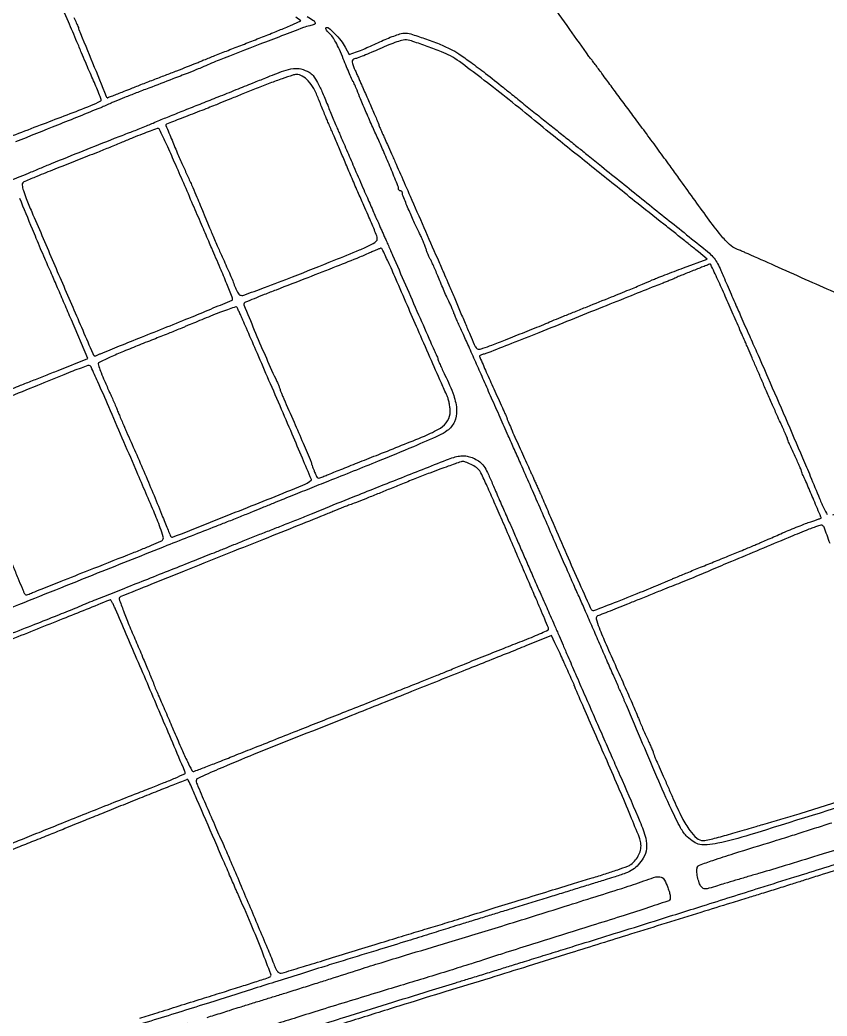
# Model space of a CAD drawing. Extents: x 2 to 2735, y 0 to 1226.
# Drawn here: x 1391 to 1800, y 417 to 922 of the extents above; entities that cross this region are included whole.
import ezdxf

# ---------------------------------------------------------------- set-up
doc = ezdxf.new("R2010")
doc.units = 0

msp = doc.modelspace()

# ---------------------------------------------------------------- linework, layer by layer
for points in [[(1504.75, 941.692871, -0.00001), (1502.447813, 943.312309, -0.000007), (1499.867188, 945.127744, -0.000007), (1497.404492, 946.860323, -0.000016)], [(1384.406601, 503.493923, 0.000283), (1392.55, 506.745455, 0.000471), (1402.210513, 510.619654, 0.000338), (1413, 514.966877, -0.000846), (1424.792369, 519.704247, -0.000681), (1437.489063, 524.759945, -0.000688), (1449.232831, 529.399009, -0.001762), (1457.75, 532.715355, 0.00373), (1464.363473, 535.320479, 0.006072), (1469.932812, 537.64142, 0.00158), (1474.720305, 539.723091, 0.297727), (1475, 540.151171, 0.10082), (1474.822515, 541.022428, 0.000041), (1462.536167, 569.920657, 0.000735), (1450.581954, 597.917018, 0.000986), (1439.661749, 623.25, 0.010065), (1438.832789, 625.061813, 0.016158), (1438.04579, 626.567829, 0.010091), (1437.345959, 627.751275, 0.320404), (1437.051532, 627.874523, 0.039436), (1436.61154, 627.737198, 0.000006), (1413.015137, 618.27493, 0.000159), (1386.905548, 607.794806, 0.000097), (1356, 595.371261, -0.000361)], [(1418.597488, 922.92613, -0.002554), (1419.855583, 920.144579, -0.000618), (1420.940521, 917.704761, -0.104676), (1421, 917.423764, 0.097546), (1421.116031, 916.834676, 0.000053), (1428.087426, 899.829404, 0.00006), (1435.04657, 882.864936, 0.084424), (1435.411934, 882.279381, 0.307217), (1435.596865, 882.232482, 0.001196), (1437.737614, 883.014293, 0.005303), (1440.185016, 883.944322, 0.003241), (1443.053952, 885.091014, -0.002647), (1446.885848, 886.627879, -0.000857), (1452.572098, 888.862349, -0.000854), (1458.902531, 891.32498, -0.00096), (1465, 893.671547, 0.000952), (1470.771957, 895.892735, 0.001189), (1476.121875, 897.977857, 0.000958), (1480.605041, 899.74738, 0.009185), (1482.5, 900.540125, -0.008725), (1484.490338, 901.374925, -0.000626), (1490.053125, 903.586704, -0.000879), (1496.695508, 906.204599, -0.000664), (1504, 909.057422, 0.00123), (1511.48609, 911.99094, 0.001377), (1518.68125, 914.853824, 0.001265), (1524.796956, 917.324713, 0.007345), (1528, 918.683431), (1533.5, 921.112441), (1531, 923.079505, 0.0063)], [(1336.814433, 928.773707, -0.001015), (1341.956678, 917, 0.000713), (1353.093927, 891.457988, 0.003452), (1359.538946, 877.006821, 0.004103), (1363.838296, 867.745469, 0.049043), (1365.867205, 864.36713, 0.057241), (1367.826507, 862.277408, 0.048257), (1370.31896, 860.54723, 0.04994), (1372.984637, 859.386855, 0.077849), (1375.454239, 859, 0.090821), (1378.200304, 859.502949, 0.000503), (1403.20941, 869.010649, 0.001011), (1427.179713, 878.206597, 0.041506), (1432.185818, 880.632919, 0.345845), (1432.420918, 881.238012, 0.016285), (1431.668748, 883.448966, 0.011997), (1430.188934, 887.106289, 0.001723), (1426.958512, 894.5, -0.003426), (1426.372039, 895.854865, -0.000197), (1424.602707, 900.025, -0.0003), (1422.501263, 904.991634, -0.000221), (1420.177373, 910.5, 0.00175), (1415.836947, 920.700998, 0.001046), (1410.608299, 932.801282, 0.001048)], [(1805.458865, 782.897094, -0.000385), (1790.962193, 789.328951, -0.000398), (1775.348305, 796.285797, -0.000568), (1761.5, 802.488084, 0.004361), (1760.053462, 803.122822, 0.001961), (1758.143589, 803.932234, 0.001941), (1756.119156, 804.771622, 0.002644), (1754.286686, 805.511801, -0.096103), (1750.638745, 807.851124, -0.03139), (1746.279918, 812.565758, -0.013783), (1739.538692, 821.325993, -0.001582), (1724.978786, 841.5, 0.001679), (1720.513575, 847.684417, 0.000782), (1714.684245, 855.675, 0.000775), (1708.540525, 864.041685, 0.001083), (1703.021043, 871.5, -0.000213), (1697.860134, 878.448455, -0.000226), (1692.803697, 885.26875, -0.000215), (1688.453401, 891.147401, -0.001035), (1685.985366, 894.5, 0.00113), (1684.239297, 896.87093, 0.001475), (1682.630907, 899.03125, 0.001088), (1681.273577, 900.834978, 0.013715), (1680.741591, 901.5, -0.02068), (1679.437725, 903.177284, -0.000168), (1669.71463, 916.82284, -0.00063), (1658.894232, 932.059806, -0.000471)], [(1536.75, 923.307376, -0.014014), (1539.944199, 921.307894, -0.176311), (1540.774087, 920.180224, -0.388829), (1540.357083, 919.33062, -0.043889), (1538.110066, 918.672013, 0.042175), (1534.854583, 917.729902, 0.000442), (1512.817022, 909.261304, 0.001086), (1492.200057, 901.266207, 0.013636), (1484.5, 898.0163, -0.011222), (1481.617372, 896.783226, -0.002239), (1476.413072, 894.720933, -0.001627), (1468.687519, 891.728455, -0.000447), (1456.5, 887.065664, 0.001555), (1450.153437, 884.621406, 0.001984), (1444.31875, 882.326735, 0.00154), (1439.440907, 880.368564, 0.016654), (1437.5, 879.506147, -0.016944), (1432.187675, 877.149375, -0.000541), (1410.342304, 868.358436, -0.000763), (1389.070387, 859.862652, -0.010516)], [(1891.984612, 550.001389, -0.000192), (1824.070989, 528.597878, -0.000811), (1760.93217, 508.838301, -0.023839), (1744.635645, 504.60747, -0.027291), (1739.346334, 503.798491, -0.076753), (1735.61913, 504.007455, -0.091023), (1732.502014, 505.291525, -0.049708), (1729.254275, 507.873229, -0.07738), (1725.858869, 512.382827, -0.014632), (1721.256695, 521.633122, -0.006991), (1713.892861, 538.193218, -0.000743), (1697.350556, 577, 0.000986), (1696.715999, 578.486611, 0.000829), (1696.037911, 580.059375, 0.000836), (1695.413945, 581.49346, 0.002312), (1694.968445, 582.5, -0.002487), (1694.331092, 583.941363, -0.000072), (1691.653584, 590.08125, -0.000145), (1688.50559, 597.308576, -0.0001), (1684.942438, 605.5, 0.000479), (1681.262049, 613.943423, 0.000561), (1677.753606, 621.946875, 0.000494), (1674.77321, 628.70692, 0.003443), (1673.290266, 632, -0.003873), (1671.739609, 635.451372, -0.000411), (1668.196416, 643.521875, -0.000507), (1663.994159, 653.141499, -0.000407), (1659.491674, 663.5, 0.000603), (1654.697692, 674.517356, 0.000514), (1649.617361, 686.121875, 0.000518), (1644.974984, 696.666709, 0.001474), (1641.711562, 704, -0.000812), (1638.586101, 710.998341, -0.000358), (1634.47471, 720.2625, -0.000354), (1630.129704, 730.09081, -0.000476), (1626.208717, 739, 0.000666), (1622.535797, 747.336947, 0.000724), (1618.941195, 755.435012, 0.000679), (1615.842325, 762.363761, 0.003557), (1614.104925, 766.161745, -0.003179), (1612.915085, 768.757571, -0.004761), (1611.912072, 771.040842, -0.002084), (1611.083928, 772.99838, -0.099338), (1611, 773.416647, 0.100077), (1610.917963, 773.822412, 0.003172), (1610.251213, 775.376313, 0.006039), (1609.427636, 777.202143, 0.004139), (1608.450938, 779.254903, -0.006948), (1607.261775, 781.790833, -0.003123), (1605.767466, 785.151991, -0.003091), (1604.232654, 788.723174, -0.004206), (1602.895247, 791.964641, 0.00423), (1601.684292, 794.899232, 0.005651), (1600.532706, 797.54068, 0.004032), (1599.526943, 799.730872, 0.056989), (1599.074631, 800.464641, -0.057881), (1598.683617, 801.101504, -0.010552), (1598.126032, 802.370863, -0.011228), (1597.535193, 803.892686, -0.009983), (1596.988399, 805.5, 0.014401), (1596.339364, 807.353977, 0.007332), (1595.423001, 809.646875, 0.007277), (1594.408109, 811.985617, 0.010814), (1593.445942, 814, -0.010222), (1590.832915, 819.454011, -0.006321), (1587.975344, 825.962675, -0.002766), (1585.31069, 832.344569, -0.09781), (1585, 833.917613, 0.091241), (1584.923963, 834.330827, 0.095766), (1584.70625, 834.682049, 0.099548), (1584.381528, 834.917072, 0.107425), (1584, 835, -0.112086), (1583.618523, 835.086605, -0.100138), (1583.29375, 835.331502, -0.094412), (1583.075867, 835.697616, -0.087361), (1583, 836.128519, 0.096134), (1582.72732, 837.53364, 0.001381), (1579.49842, 845.476292, 0.004308), (1576.124872, 853.511453, 0.006356), (1573.013809, 860.5, -0.003382), (1569.961116, 867.24909, -0.002495), (1566.669568, 874.760117, -0.002367), (1563.721671, 881.668941, -0.009135), (1561.990314, 886, 0.007577), (1561.430442, 887.413295, 0.008313), (1560.844349, 888.765625, 0.007851), (1560.306553, 889.904169, 0.04084), (1559.95051, 890.5, -0.052338), (1559.524892, 891.250869, -0.001878), (1558.213325, 894.290625, -0.00344), (1556.699428, 897.904496, -0.002402), (1555.039742, 902, 0.010382), (1553.067577, 906.651892, 0.018831), (1551.235366, 910.35555, 0.022138), (1549.573705, 913.119296, 0.076453), (1548.171635, 914.660364, -0.028763), (1547.201116, 915.542081, -0.047025), (1546.501211, 916.40439, -0.062013), (1546.139075, 917.128084, -0.28789), (1546.236742, 917.563772, -0.389727), (1547.498325, 917.622377, -0.021572), (1550.672738, 914.724119, -0.028919), (1553.84912, 911.173932, -0.047282), (1556.052031, 907.793669), (1557.996091, 904.087339), (1561.748045, 905.423342, 0.013098), (1563.758338, 906.19908, 0.003246), (1567.009256, 907.577241, 0.003318), (1570.711168, 909.204249, 0.003321), (1574.389847, 910.879673, -0.010467), (1577.98911, 912.457222, -0.01243), (1581.452247, 913.789654, -0.01128), (1584.411139, 914.769773, -0.074465), (1585.948444, 915, -0.075426), (1589.16769, 914.511594, -0.008378), (1596.249538, 912.18133, -0.011099), (1603.596587, 909.442335, -0.021463), (1609.317601, 906.874023, -0.031481), (1613.518536, 904.424896, -0.009563), (1619.562887, 900.201387, -0.008157), (1627.071495, 894.548484, -0.004442), (1636.113463, 887.377235, 0.000621), (1640.400177, 883.923713, 0.000223), (1646.514439, 879.014838, 0.000221), (1653.221611, 873.639721, 0.000262), (1659.56412, 868.566893, -0.000183), (1665.612349, 863.731004, -0.000204), (1671.43446, 859.068513, -0.000188), (1676.390914, 855.092875, -0.00109), (1679, 852.989109, 0.000828), (1685.827561, 847.477962, 0.00005), (1706.279879, 831.028255, 0.00007), (1726.333456, 814.907219, 0.000443), (1736.563329, 806.700727, -0.01346), (1740.420516, 803.437876, -0.039884), (1742.812365, 800.931575, -0.046782), (1744.56358, 798.309371, -0.024633), (1746.255004, 794.772375, 0.001909), (1747.567464, 791.673523, 0.000742), (1749.406064, 787.395709, 0.000735), (1751.411009, 782.768585, 0.000911), (1753.29115, 778.468338, 0.000169), (1756.382278, 771.439706, 0.000532), (1758.46087, 766.731302, 0.000475), (1760.667757, 761.759412, 0.000114), (1764.345531, 753.5, -0.002296), (1770.092868, 740.439739, -0.000651), (1778.916414, 720.064256, -0.000531), (1787.621349, 699.831701, -0.004283), (1791.530221, 690.5, 0.001823), (1796.185377, 679.231452, 0.014045), (1798.532485, 674.024533, 0.023965), (1800.097687, 671.15604, 0.281985)], [(1358.376806, 829.122448, 0.000102), (1395.580505, 843.998181, 0.007772), (1401.5, 846.473874, -0.007348), (1407.271422, 848.893386, -0.000529), (1423.353915, 855.339556, -0.000656), (1439.237359, 861.662282, -0.004942), (1446.782882, 864.568499, 0.004022), (1449.603512, 865.648934, 0.002492), (1452.899571, 866.960976, 0.0025), (1456.141155, 868.288976, 0.004505), (1458.782882, 869.414698, -0.005845), (1462.101875, 870.818522, -0.001018), (1468.401847, 873.381848, -0.001105), (1475.806568, 876.358094, -0.00099), (1483.5, 879.412992, 0.000658), (1491.747691, 882.681635, 0.000493), (1500.827299, 886.304181, 0.000498), (1509.371728, 889.732839, 0.001138), (1515.805698, 892.339102, -0.009354), (1524.868165, 895.83791, -0.05601), (1529.77759, 897.028075, -0.096461), (1533.569991, 896.775918, -0.058235), (1537.774874, 895.120484, -0.114565), (1539.723201, 893.413278, -0.029641), (1541.969114, 889.861549, -0.023007), (1544.522898, 884.688766, -0.009595), (1547.506452, 877.5, 0.0027), (1548.721508, 874.4544, 0.001978), (1550.101395, 871.0875, 0.001998), (1551.43348, 867.909485, 0.00443), (1552.480048, 865.5, -0.001813), (1553.620109, 862.912421, -0.000569), (1555.308083, 859.03125, -0.000569), (1557.182145, 854.695252, -0.00063), (1558.983455, 850.5, 0.000781), (1560.909816, 846.017243, 0.000494), (1563.170281, 840.79375, 0.000496), (1565.401628, 835.665407, 0.000914), (1567.227982, 831.5, -0.000134), (1568.842034, 827.834351, -0.000145), (1570.412404, 824.2625, -0.000137), (1571.757381, 821.198628, -0.000703), (1572.499645, 819.5, 0.00109), (1573.140707, 818.036057, 0.000452), (1574.013575, 816.059375, 0.000447), (1574.952898, 813.942502, 0.000576), (1575.819611, 812, -0.001052), (1576.746512, 809.917282, -0.000571), (1577.87772, 807.353125, -0.000569), (1579.022822, 804.741371, -0.0009), (1579.997695, 802.5, 0.000617), (1586.530869, 787.456082, 0.000597), (1593.175836, 772.255865, 0.000353), (1599.149016, 758.662743, 0.006687), (1601.07859, 754.434276, -0.005795), (1601.814607, 752.82895, -0.007992), (1602.435586, 751.369617, -0.00539), (1602.921216, 750.137873, -0.091446), (1603, 749.71071, 0.103171), (1603.096359, 749.24869, 0.00219), (1604.040786, 747.108657, 0.004969), (1605.185347, 744.612502, 0.003318), (1606.5431, 741.776434, -0.02617), (1610.942235, 731.394852, -0.076834), (1612.443256, 723.799544, -0.118912), (1611.316238, 718.092436, -0.124018), (1607.718739, 713.629642, -0.056679), (1603.358936, 711.061502, -0.004102), (1590.521981, 705.4686, -0.004597), (1572.712779, 698.07526, -0.001701), (1547.5, 687.978798, 0.000641), (1537.924243, 684.167737, 0.000605), (1528.171875, 680.25822, 0.0006), (1519.542296, 676.77464, 0.00211), (1514, 674.502313, -0.002054), (1509.051165, 672.472656, -0.001022), (1502.765625, 669.939846, -0.001015), (1496.24292, 667.342309, -0.001493), (1490.5, 665.088604, 0.001664), (1465.682159, 655.339469, 0.000602), (1430.494246, 641.332283, 0.000535), (1387.987578, 624.299676, 0.00036), (1339.5, 604.769652, -0.001801)], [(1387.5, 734.935361, 0.000342), (1391.590234, 736.547724, 0.000113), (1397.594721, 738.921004, 0.000113), (1404.251328, 741.55551, 0.000128), (1410.630966, 744.083951), (1425.761932, 750.085282), (1417.345492, 769.792641, 0.000646), (1413.871975, 777.896969, 0.000656), (1410.394989, 785.951381, 0.000637), (1407.352523, 792.949417, 0.002701), (1405.503036, 797.126955, -0.003579), (1403.878185, 800.814565, -0.001583), (1401.782302, 805.707449, -0.001566), (1399.594022, 810.906253, -0.002109), (1397.64771, 815.626955, 0.002606), (1391.205728, 831.207729, 0.059)], [(1384.922913, 652, 0.000088), (1387.733468, 645.131049, 0.000122), (1390.255689, 638.974165, 0.000075), (1392.380886, 633.79226, 0.00154), (1393.027006, 632.231201, 0.03911), (1393.706993, 630.904698, 0.222155), (1394.352648, 630.480099, 0.126431), (1395.317448, 630.583746, 0.009938), (1397.737127, 631.54577, -0.004607), (1402.093931, 633.331991, -0.000499), (1412.192523, 637.352301, -0.000486), (1426.229363, 642.908451, -0.00018), (1446, 650.703746, 0.002569), (1452.392052, 653.2594, 0.003874), (1457.932379, 655.557751, 0.001572), (1462.653209, 657.576677, 0.087826), (1463.450652, 658.101957, 0.279175), (1463.90843, 659.764853, 0.021021), (1462.382731, 664.401568, 0.010664), (1459.03458, 672.753896, 0.000907), (1449.941639, 694, 0.000298), (1436.296583, 725.670981, 0.003293), (1430.742152, 738.312482, 0.002489), (1427.31907, 745.864824, 0.229444), (1426.409178, 746.614548, 0.145901), (1425.744723, 746.580198, 0.002439), (1422.242071, 745.316354, 0.006056), (1418.164794, 743.766389, 0.003961), (1413.5, 741.885292, -0.001722), (1400.141691, 736.428835, -0.001104), (1384.595945, 730.18116, -0.000927)], [(1386, 610.488661, 0.000828), (1398.920913, 615.551629, 0.001246), (1410.165926, 620.011796, 0.001142), (1419.223807, 623.654633, 0.00848), (1423.5, 625.470756, -0.009326), (1425.651375, 626.380159, -0.000309), (1434.284375, 629.834878, -0.000588), (1444.479595, 633.893565, -0.000409), (1456, 638.453208, 0.000343), (1467.990742, 643.197159, 0.000375), (1479.625, 647.819385, 0.00035), (1489.575342, 651.789305, 0.001867), (1495, 653.981526, -0.001505), (1499.652325, 655.865551, -0.000619), (1505.96875, 658.392297, -0.000613), (1512.752951, 661.086797, -0.000787), (1519, 663.547734, 0.00093), (1525.319124, 666.03916, 0.000681), (1532.325, 668.827468, 0.000688), (1538.953971, 671.486813, 0.001524), (1544, 673.537084, -0.002223), (1559.97084, 680.000246, -0.000777), (1582.996892, 689.158145, -0.000221), (1607.343828, 698.785144, -0.019847), (1611, 700.063723, -0.036119), (1613.865035, 700.718001, -0.053523), (1616.43594, 700.834713, -0.054889), (1618.924746, 700.404299, -0.04056), (1621.54031, 699.413847, -0.057), (1624.167348, 697.777997, -0.069829), (1626.159004, 695.684808, -0.045828), (1628.040138, 692.470731, -0.011472), (1630.493377, 686.9025, 0.002704), (1631.747982, 683.913901, 0.001384), (1633.352525, 680.177609, 0.001375), (1635.026656, 676.337868, 0.00207), (1636.509421, 673, -0.001585), (1638.274183, 669.037676, -0.000448), (1640.997226, 662.85625, -0.000452), (1644.061043, 655.867172, -0.000477), (1647.056219, 649, 0.000481), (1650.083429, 642.059527, 0.000428), (1653.243616, 634.85, 0.00043), (1656.09698, 628.370712, 0.001328), (1658.040137, 624, -0.001729), (1659.816673, 619.99541, -0.000862), (1662.040125, 614.9125, -0.000855), (1664.325019, 609.639886, -0.001259), (1666.312451, 605, 0.001571), (1668.722468, 599.383227, 0.000411), (1672.624621, 590.3875, 0.000418), (1677.085611, 580.149998, 0.000428), (1681.528912, 570, -0.000005), (1685.934126, 559.960147, -0.000005), (1690.28084, 550.053125, -0.000005), (1694.039772, 541.485346, -0.000021), (1696.22669, 536.5, -0.002938), (1705.260857, 515.56975, -0.034177), (1708.176232, 507.148312, -0.095668), (1708.567656, 501.882068, -0.108147), (1706.917738, 497.096707, -0.042789), (1704.423444, 493.697222, -0.069299), (1701.717896, 491.353368, -0.053441), (1697.99005, 489.46569, -0.016314), (1692, 487.418456, 0.000701), (1687.602533, 486.067292, 0.000218), (1681.003125, 484.02628, 0.000218), (1673.631935, 481.739527, 0.000241), (1666.5, 479.519822, -0.000597), (1658.86508, 477.149542, -0.000376), (1649.940625, 474.397954, -0.000377), (1641.158293, 471.704667, -0.000693), (1634, 469.526173, 0.000739), (1627.297185, 467.485621, 0.000564), (1619.96875, 465.23373, 0.00057), (1613.109099, 463.108842, 0.001345), (1608, 461.504739, -0.001063), (1598.488442, 458.512502, -0.000729), (1587.682179, 455.155482, -0.000541), (1573.964844, 450.932282, -0.000211), (1555, 445.124703, 0.001237), (1545.625812, 442.232994, 0.000552), (1533.296875, 438.381439, 0.000547), (1520.263132, 434.278245, 0.000741), (1508.5, 430.541738, -0.001358), (1487.299693, 423.83633, -0.000605), (1459.33883, 415.113229, -0.000604), (1430.222831, 406.106978, -0.00093)], [(1802.950266, 670.910724, 0.0001), (1830.055152, 678.457552, 0.000822)], [(1801.533053, 656.48925, 0.003209), (1798.479656, 664.696547, 0.234414), (1797.45738, 665.644506, 0.143226), (1796.804645, 665.646246, 0.007069), (1794.72498, 665.012057, 0.010952), (1792.251409, 664.159182, 0.007653), (1789.5, 663.09442, 0.00224), (1780.338608, 659.339022, 0.000626), (1766.041365, 653.382406, 0.000647), (1751.586962, 647.317087, 0.001821), (1741.5, 643.025756, -0.002407), (1737.334324, 641.259299, -0.001313), (1732.20625, 639.129603, -0.001308), (1726.982625, 636.992254, -0.002079), (1722.5, 635.193453, 0.000593), (1717.714761, 633.289707, 0.000271), (1711.471875, 630.793543, 0.000269), (1704.899491, 628.1574, 0.00037), (1699, 625.782394, -0.000403), (1693.705622, 623.651394, -0.000564), (1688.97033, 621.756056, -0.000335), (1684.976048, 620.165632, -0.007511), (1683.813888, 619.723885, 0.389902), (1683.105279, 618.359552, 0.026483), (1684.59282, 613.832335, 0.011338), (1688.135517, 605.289018, 0.000826), (1698.463738, 582, -0.001711), (1700.351276, 577.723404, -0.001866), (1702.155001, 573.55625, -0.001747), (1703.673186, 569.978058, -0.009248), (1704.461592, 568, 0.009537), (1705.17621, 566.210082, 0.003034), (1706.307471, 563.571238, 0.003027), (1707.603953, 560.645432, 0.003368), (1708.891065, 557.838255, -0.003214), (1710.082435, 555.242005, -0.004808), (1711.08675, 552.957397, -0.002121), (1711.915317, 550.999367, -0.099343), (1712, 550.577357, 0.090361), (1712.072564, 550.17911, 0.004307), (1712.563856, 548.908969, 0.006943), (1713.184155, 547.406664, 0.004932), (1713.919511, 545.739102, -0.002504), (1715.01977, 543.276517, -0.000428), (1717.085365, 538.579591, -0.000466), (1719.501355, 533.059144, -0.000416), (1722.001401, 527.319082, 0.014071), (1726.605642, 517.490006, 0.039997), (1730.531504, 511.031314, 0.06148), (1734.075698, 507.218645, 0.176569), (1737.419012, 506, 0.053428), (1738.850274, 506.153377, 0.005728), (1742.108313, 506.898946, 0.006997), (1745.976473, 507.88837, 0.005577), (1750.120874, 509.060243, -0.000424), (1754.607014, 510.378833, -0.000326), (1759.507382, 511.811201, -0.000329), (1764.091494, 513.144614, -0.000784), (1767.5, 514.127843, 0.004646), (1785.845273, 519.573596, 0.001739), (1811.480015, 527.540747, 0.000378)], [(1452, 415.993474, -0.000242), (1460.737364, 418.74252, -0.000118), (1471.878312, 422.238977, -0.000118), (1483.462963, 425.868681, -0.00017), (1493.692126, 429.067214, 0.001204), (1502.658773, 431.891336, 0.001864), (1510.386822, 434.377575, 0.000556), (1517.088277, 436.569396, 0.059159), (1517.957469, 436.973714, 0.358984), (1518.386029, 438.233473, 0.002365), (1513.915795, 449.892398, 0.007626), (1508.390997, 463.483018, 0.004541), (1501.421056, 479.5, -0.002584), (1500.510326, 481.570678, -0.000123), (1497.497851, 488.521875, -0.000202), (1493.92566, 496.779319, -0.000145), (1489.944376, 506, 0.000199), (1480.960681, 526.800177, 0.003942), (1478.153441, 533.154742, 0.005101), (1476.551198, 536.61113, 0.330755), (1476, 536.903481, 0.056483), (1475.611035, 536.798324, 0.000085), (1468.74375, 534.078873, 0.000692), (1461.045464, 531.016508, 0.000427), (1452, 527.394767, 0.000373), (1442.30625, 523.495455, 0.000372), (1432.6125, 519.579361, 0.000364), (1424.151227, 516.146677, 0.001471), (1419, 514.034817, -0.00233), (1414.05583, 512.017758, -0.000712), (1406.5625, 509.013768, -0.000713), (1398.162421, 505.674033, -0.00078), (1390, 502.456976, 0.000376), (1380.530588, 498.733636, 0.00016)], [(1817.783043, 505.384477, -0.00096), (1795.261397, 498.348397, -0.001393), (1778.804358, 493.291888, -0.002938), (1766, 489.478745, 0.000731), (1759.936357, 487.702086, 0.000673), (1753.707739, 485.858082, 0.000672), (1748.159213, 484.199181, 0.002228), (1744.515709, 483.086784, -0.005476), (1740.210826, 481.802975, -0.056045), (1738.379464, 481.494454, -0.145312), (1737.24944, 481.763433, -0.104664), (1736.278429, 482.633903, -0.076502), (1735.236254, 484.642274, -0.032158), (1734.446851, 487.589946, -0.03119), (1734.047485, 490.529971, -0.110208), (1734.324703, 492.403779, -0.215406), (1735.497188, 493.563814, -0.006344), (1742.194789, 495.955979, -0.007071), (1752.771992, 499.416801, -0.001208), (1773, 505.666533, 0.001766), (1778.65795, 507.421567, 0.000703), (1786.409375, 509.867996, 0.000695), (1794.766194, 512.531205, 0.000874), (1802.5, 515.022634, -0.002278)], [(1540.5, 411.704836, -0.000874), (1555.888506, 416.549737, -0.00033), (1577.412797, 423.269473, -0.000317), (1598.583082, 429.848638, -0.001162), (1612, 433.974806, 0.000597), (1617.859227, 435.769484, 0.000302), (1625.234375, 438.043005, 0.0003), (1632.846081, 440.399496, 0.000448), (1639.5, 442.470379, -0.000298), (1646.726185, 444.721746, -0.000132), (1656.2625, 447.683856, -0.000131), (1666.36295, 450.815373, -0.000177), (1675.5, 453.642044, 0.000691), (1692.202958, 458.828173, 0.000377), (1712.683497, 465.235215, 0.000319), (1737.096654, 472.909865, 0.000193), (1766, 482.028627, -0.001125), (1783.75789, 487.594702, -0.000256), (1813.85963, 496.938576, -0.000261)], [(1811.340625, 493.068339, 0.000319), (1796.165298, 488.32103, 0.002051), (1788.5, 485.88313, -0.001566), (1782.412527, 483.940538, -0.000802), (1774.765625, 481.540155, -0.000797), (1766.881444, 479.09296, -0.0012), (1760, 476.987102, 0.001368), (1751.333867, 474.331901, 0.000284), (1736.128125, 469.618002, 0.000299), (1718.482078, 464.125025, 0.000282), (1700.5, 458.504532, -0.000172), (1670.228981, 449.035685, -0.000462), (1648.682834, 442.32597, -0.00055), (1629.382123, 436.358332, -0.000354), (1607, 429.48228, 0.001061), (1586.184491, 423.055316, 0.000739), (1562.718672, 415.717413, 0.000261), (1539.864677, 408.520608, 0.014432)], [(1486.029633, 416.415781, 0.001107), (1489.675, 417.533192, 0.001099), (1493.687684, 418.782592, 0.001276), (1497.5, 419.989504, -0.00123), (1501.892572, 421.380559, -0.000514), (1507.821875, 423.235545, -0.000508), (1514.172547, 425.208119, -0.000659), (1520, 427.003276, 0.001176), (1526.247614, 428.934945, 0.000633), (1533.940625, 431.344036, 0.00063), (1541.775602, 433.819341, 0.000991), (1548.5, 435.967783, -0.000798), (1563.45132, 440.751061, -0.00208), (1574.228646, 444.13072, -0.0016), (1586.512047, 447.883621, -0.000318), (1608.5, 454.509426, 0.00206), (1635.253158, 462.672922, 0.001192), (1667.354055, 472.696897, 0.000738), (1697.945433, 482.379274, 0.011136), (1708.5, 485.997756, -0.023337), (1713.375485, 487.537405, -0.149925), (1715.929645, 487.439236, -0.185269), (1717.699332, 485.941276, -0.039399), (1719.386801, 482.195028, -0.014557), (1720.182004, 479.757546, -0.036954), (1720.574234, 477.938447, -0.052849), (1720.617262, 476.630738, -0.180082), (1720.268605, 475.868605, -0.116855), (1719.33171, 475.290647, -0.000533), (1708.274967, 471.638559, -0.002486), (1695.657316, 467.555227, -0.001563), (1680.873577, 462.902826, 0.00056), (1665.082129, 457.968109, 0.000567), (1649.365988, 453.01803, 0.000551), (1635.69583, 448.678753, 0.002316), (1627.5, 446.025344, -0.003086), (1619.907127, 443.580054, -0.001084), (1608.975, 440.159714, -0.001076), (1596.93688, 436.450345, -0.00126), (1585.5, 432.984651, 0.001098), (1573.209124, 429.26452, 0.000642), (1558.5, 424.756523, 0.000642), (1543.791538, 420.207383, 0.00109), (1531.5, 416.359058, -0.000091), (1520.503054, 412.891893, -0.000098), (1509.7875, 409.517884, -0.000092), (1500.596327, 406.627695, -0.000474)], [(1468.534983, 80.362804, 0.000004), (1459.949253, 97.623375, 0.000048)], [(1544.258471, 358.919132, -0.00007), (1529.284843, 405.121265, -0.128678)], [(1446.2724, 404.114188, -0.000152), (1476.257197, 413.483294, -0.005035)]]:
    msp.add_lwpolyline(points, format="xyb")
for points in [[(1573.5, 906.999362, -0.003444), (1569.198796, 905.114112, -0.005025), (1565.381399, 903.517439, -0.002575), (1562.131261, 902.215709, -0.084987), (1561.309017, 902.043689, 0.129097), (1560.177549, 901.701802, 0.212877), (1559.62222, 900.891976, 0.119209), (1559.698778, 899.518947, 0.032089), (1560.467269, 897.459532, -0.001134), (1561.112355, 896.011289, -0.000468), (1561.979557, 894.047487, -0.000463), (1562.905719, 891.939556, -0.000596), (1563.753009, 890, 0.000841), (1564.751861, 887.716547, 0.000288), (1566.207218, 884.409835, 0.000286), (1567.817502, 880.762467, 0.00033), (1569.35622, 877.288799, -0.001979), (1570.752833, 874.10766, -0.003074), (1571.92964, 871.351861, -0.000926), (1572.931204, 868.953494, -0.098753), (1573, 868.608569, 0.099503), (1573.067752, 868.271484, 0.001505), (1573.849553, 866.420885, 0.003992), (1574.783713, 864.275732, 0.002621), (1575.892094, 861.81977, -0.002188), (1577.355383, 858.584874, -0.000727), (1579.472287, 853.831432, -0.000724), (1581.802584, 848.557708, -0.000824), (1584.018748, 843.5, 0.000292), (1588.875005, 832.384988, 0.000104), (1595.823065, 816.516588, 0.000075), (1602.676364, 800.879893, 0.000796), (1605.48582, 794.5, -0.003301), (1606.333174, 792.549327, -0.000269), (1608.516718, 787.422789, -0.000361), (1611.113839, 781.303877, -0.000278), (1613.940622, 774.620133, 0.000936), (1616.74055, 768.024109, 0.001334), (1619.253829, 762.177326, 0.000732), (1621.399484, 757.242066, 0.019959), (1622.018579, 755.965285, 0.132835), (1622.836699, 755.096758, 0.169214), (1623.904675, 754.862533, 0.05603), (1625.746124, 755.296215, 0.004955), (1630.23426, 756.950543, 0.003194), (1637.203095, 759.649056, 0.001182), (1646.985495, 763.535847, 0.000856), (1656.583786, 767.394861, 0.008893), (1660.5, 769.058798, -0.008229), (1661.889287, 769.651265, -0.000386), (1666.6125, 771.57001, -0.000637), (1672.225155, 773.836714, -0.000458), (1678.5, 776.354886, 0.000628), (1690.847395, 781.314925, 0.001596), (1699.794439, 784.955304, 0.002151), (1706.499942, 787.742382, 0.004989), (1711.5, 789.904847, -0.010258), (1713.765161, 790.856296, -0.002093), (1717.813684, 792.440356, -0.002204), (1722.536178, 794.241469, -0.002067), (1727.37637, 796.040255), (1739.252739, 800.398127), (1734.87637, 804.087614, 0.005019), (1732.392332, 806.139476, 0.00101), (1727.928547, 809.736991, 0.001067), (1722.717589, 813.901098, 0.000996), (1717.369749, 818.138551, -0.001563), (1702.566094, 829.895799, -0.000611), (1682.196568, 846.218444, -0.000572), (1662.327964, 862.216995, -0.002353), (1650.353803, 871.974806, 0.004288), (1637.475156, 882.387029, 0.004746), (1624.845776, 892.225773, 0.0035), (1613.833982, 900.516201, 0.040475), (1609.250191, 903.373613, 0.024609), (1604.822873, 905.389705, 0.006591), (1597.594815, 908.151086, 0.00534), (1590.343252, 910.724915, 0.045719), (1587, 911.539556, 0.104223), (1585.395027, 911.443043, 0.014169), (1582.158142, 910.455599, 0.014778), (1578.139589, 908.970556, 0.009111)], [(1511, 886.873759, 0.000348), (1504.15022, 884.121865, 0.000491), (1498.053125, 881.660472, 0.00028), (1492.908052, 879.57418, 0.006964), (1491.5, 878.979332, -0.009239), (1490.180477, 878.428946, -0.000696), (1486.571618, 877.007157, -0.000961), (1482.261081, 875.325406, -0.000731), (1477.531042, 873.498402, 0.00117), (1472.922594, 871.713706, 0.001871), (1468.995922, 870.165501, 0.000347), (1465.537681, 868.784232, 0.101523), (1465.28279, 868.616123, 0.302274), (1465.204308, 868.225584, 0.000394), (1468.314365, 860.649991, 0.003559), (1471.336044, 853.45217, 0.006103), (1473.971194, 847.5, -0.00184), (1476.454291, 842.018023, -0.002034), (1478.814561, 836.697947, -0.002181), (1480.924306, 831.832323, -0.003728), (1482.637382, 827.75), (1483.712916, 825.132429), (1485, 822), (1486.287084, 818.867571), (1487.362618, 816.25, 0.002869), (1488.462791, 813.615563, 0.00161), (1489.82823, 810.426562, 0.001606), (1491.228139, 807.214328, 0.002622), (1492.438472, 804.5, -0.000704), (1495.986994, 796.623334, -0.0041), (1497.816744, 792.455359, -0.007491), (1499.030134, 789.507564, -0.008307), (1500.111853, 786.62405, 0.022445), (1500.731034, 785.105485, 0.027292), (1501.449382, 783.747676, 0.027617), (1502.163035, 782.696445, 0.139077), (1502.725849, 782.27496, 0.179127), (1504.632627, 782.252245, 0.002727), (1515.19295, 786.083592, 0.005477), (1529.407918, 791.506416, 0.001734), (1550.5, 799.903188, 0.002158), (1563.286215, 805.109046, 0.019213), (1568.809555, 807.638075, 0.044474), (1571.604696, 809.377659, 0.265341), (1572.258122, 810.895662, 0.059462), (1571.948306, 812.212712, 0.005834), (1570.792696, 815.26907, 0.007312), (1569.314507, 818.887998, 0.005731), (1567.609094, 822.770699, -0.002831), (1565.42499, 827.665919, -0.001027), (1562.379512, 834.635768, -0.001018), (1559.077295, 842.278228, -0.001213), (1555.995028, 849.5, 0.000314), (1553.106296, 856.3022, 0.000379), (1550.386825, 862.68125, 0.000321), (1548.089946, 868.048185, 0.002606), (1547.023624, 870.5, -0.005538), (1546.161819, 872.513777, -0.002024), (1544.985655, 875.38125, -0.002007), (1543.724964, 878.526791, -0.002401), (1542.56365, 881.5, 0.033658), (1540.098371, 886.807197, 0.059157), (1537.289414, 890.73909, 0.077119), (1534.287657, 893.15836, 0.136971), (1531.234223, 893.945121, 0.07482), (1529.439924, 893.63817, 0.004354), (1524.162553, 891.845271, 0.006527), (1517.902636, 889.565467, 0.004751)], [(1448.5, 861.875254, -0.001519), (1443.106383, 859.642697, -0.000957), (1436.79375, 857.066269, -0.00096), (1430.575466, 854.556116, -0.001763), (1425.5, 852.539366, 0.000539), (1408.895983, 845.988756, 0.002858), (1399.833105, 842.341936, 0.001955), (1393.833099, 839.860212, 0.095456), (1392.759672, 839.147015, 0.247515), (1392.384828, 837.971744, 0.030432), (1393.039899, 835.264154, 0.021293), (1394.503956, 831.135845, 0.005263), (1397.262003, 824.5, 0.000361), (1407.647791, 800.284054, 0.000367), (1418.011334, 776.216749, 0.00003), (1428.162927, 752.693073, 0.03623), (1428.643114, 751.770479, 0.202649), (1428.940668, 751.558684, 0.076337), (1429.461093, 751.524113, 0.059675), (1430.111175, 751.659453, 0.042157), (1430.79636, 751.956221, -0.026678), (1432.129563, 752.5833, -0.000272), (1441.766743, 756.497089, -0.000881), (1452.883091, 760.981756, -0.000572), (1465.75, 766.129231, 0.001949), (1478.498676, 771.2702, 0.00321), (1489.232812, 775.728121, 0.000447), (1498.705263, 779.743545, 0.300854), (1499, 780.189043, 0.096681), (1498.810326, 781.160801, 0.000918), (1496.063483, 787.893685, 0.00285), (1492.698362, 795.967578, 0.001484), (1488.414509, 806, 0.000036), (1486.913873, 809.484986, 0.000003), (1483.27142, 817.942151, 0.000004), (1478.928988, 828.024106, 0.000004), (1474.231157, 838.930728, 0.002432), (1469.632382, 849.465823, 0.003931), (1465.605085, 858.380591, 0.000794), (1461.998745, 866.166608, 0.22063), (1461.457817, 866.623284, 0.15286), (1460.759621, 866.597768, 0.002832), (1457.256359, 865.336555, 0.006682), (1453.168247, 863.776304, 0.004384)], [(1569, 803.899851, -0.011031), (1563.311993, 801.450972, -0.001557), (1551.470386, 796.7024, -0.001718), (1537.035872, 791.023503, -0.001263), (1521, 784.824743, 0.002369), (1515.01431, 782.495705, 0.00367), (1509.870853, 780.422513, 0.001176), (1505.440846, 778.58679, 0.111078), (1504.8795, 778.189046, 0.288506), (1504.715723, 777.242589, 0.000771), (1509.967269, 764.537456, 0.004801), (1515.421441, 751.747743, 0.005734), (1520.814609, 739.804864, -0.004289), (1521.651921, 737.964878, -0.006192), (1522.358041, 736.322732, -0.003425), (1522.926047, 734.928486, -0.09529), (1523, 734.543966, 0.089994), (1523.068877, 734.16439, 0.00391), (1523.555005, 732.89916, 0.006545), (1524.165539, 731.404276, 0.004611), (1524.889379, 729.739102, -0.001587), (1530.10311, 717.940726, -0.002193), (1534.702509, 707.315991, -0.000442), (1538.806065, 697.697964, -0.100937), (1539, 696.747078, 0.084048), (1539.056848, 696.411281, 0.004009), (1539.442256, 695.333486, 0.006476), (1539.928786, 694.057927, 0.004609), (1540.505554, 692.640951, 0.014169), (1541.54785, 690.332526, 0.1739), (1542.228683, 689.667054, 0.194885), (1543.140142, 689.626295, 0.018526), (1545.255554, 690.46461, -0.008041), (1547.487435, 691.403687, -0.000415), (1554.743819, 694.313415, -0.000659), (1563.378665, 697.75438, -0.000478), (1573, 701.563115, 0.00284), (1596.160012, 710.85808, 0.038796), (1604.269959, 714.925667, 0.124906), (1607.858347, 718.554265, 0.133612), (1609.166667, 723.362829, 0.02845), (1609.055063, 725.32266, 0.019981), (1608.716657, 727.506664, 0.020232), (1608.222634, 729.577901, 0.039257), (1607.634719, 731.173259, -0.003904), (1604.708174, 737.66135, -0.000581), (1598.92978, 750.784771, -0.000706), (1592.751372, 764.915211, -0.001131), (1587.520209, 777, 0.001545), (1581.642687, 790.547166, 0.005405), (1577.73215, 799.228098, 0.002101), (1574.759977, 805.569993, 0.299962), (1574.087653, 805.978038, 0.084297), (1573.692643, 805.89568, 0.003511), (1572.350748, 805.358511, 0.005992), (1570.766733, 804.689218, 0.004212)], [(1733, 794.954814, 0.002113), (1729.981902, 793.761724, 0.00244), (1727.115625, 792.598357, 0.002183), (1724.696789, 791.590447, 0.014285), (1723.5, 791.044835, -0.013044), (1722.410395, 790.544819, -0.003325), (1720.61875, 789.792615, -0.003387), (1718.560937, 788.960974, -0.003426), (1716.5, 788.160561, 0.004045), (1713.030571, 786.808185, 0.000172), (1700.822011, 781.930299, 0.000296), (1686.354348, 776.134085, 0.00021), (1670.1494, 769.622813, -0.000706), (1654.127607, 763.203555, -0.001085), (1640.240715, 757.697298, -0.000343), (1628.189224, 752.958581, -0.032022), (1626.3994, 752.385395, 0.015803), (1625.479907, 752.123469, 0.024293), (1624.704824, 751.833768, 0.021176), (1624.119045, 751.551807, 0.276715), (1624, 751.353174, 0.104524), (1624.114246, 750.812639, 0.000235), (1627.475918, 743.224913, 0.001589), (1631.238969, 734.814185, 0.001066), (1635.591578, 725.222665, -0.002793), (1636.514563, 723.169932, -0.004229), (1637.292526, 721.372661, -0.001686), (1637.940463, 719.825835, -0.098644), (1638, 719.526997, 0.103137), (1638.065943, 719.210708, 0.000356), (1639.63553, 715.617153, 0.00191), (1641.433358, 711.551369, 0.001195), (1643.567762, 706.804333, -0.00019), (1645.796789, 701.873363, -0.000228), (1647.889711, 697.233148, -0.000195), (1649.649814, 693.321996, -0.001527), (1650.46222, 691.5, 0.000533), (1651.112692, 690.033344, 0.000219), (1651.997292, 688.046856, 0.000217), (1652.948311, 685.916221, 0.000279), (1653.824977, 683.957383, -0.002463), (1654.904444, 681.516866, -0.000642), (1656.614631, 677.584555, -0.000652), (1658.551492, 673.099327, -0.000667), (1660.462519, 668.641644, 0.001807), (1667.21498, 652.989441, 0.002029), (1673.826766, 637.981016, 0.000404), (1680.089176, 623.951133, 0.085526), (1680.91565, 622.720155, 0.302361), (1681.910178, 622.496038, 0.001053), (1693.900912, 627.115125, 0.005212), (1707.066342, 632.377106, 0.003872), (1721.5, 638.452351, -0.004), (1723.496145, 639.291942, -0.000271), (1729.2, 641.633882, -0.000389), (1736.003883, 644.416999, -0.000291), (1743.5, 647.47138, 0.000391), (1750.996108, 650.527492, 0.000521), (1757.8, 653.315867, 0.000364), (1763.502577, 655.664689, 0.005344), (1765.5, 656.514201, 0.00007), (1767.198886, 657.258569, 0.000014), (1770.2625, 658.601502, 0.000014), (1773.834351, 660.167459, 0.000013), (1777.5, 661.77478, -0.004693), (1781.330621, 663.411867, -0.004006), (1785.398438, 665.067235, -0.004038), (1789.122204, 666.513214, -0.011443), (1791.75, 667.441069, 0.003222), (1793.762879, 668.114791, 0.00528), (1795.457813, 668.71433, 0.001176), (1796.926698, 669.255347, 0.313599), (1797, 669.360725, 0.099776), (1796.904087, 669.836581, 0.000138), (1793.310836, 678.381465, 0.001103), (1790.088537, 685.991273, 0.007845), (1788.46097, 689.651129, -0.005723), (1787.901332, 690.895321, -0.007883), (1787.42916, 692.026349, -0.005324), (1787.06, 692.980778, -0.089844), (1787, 693.311994, 0.102335), (1786.923769, 693.680554, 0.001312), (1785.971875, 695.867421, 0.003755), (1784.841414, 698.394238, 0.002446), (1783.5, 701.295519, -0.002601), (1782.158624, 704.199091, -0.003973), (1781.028125, 706.733188, -0.001465), (1780.080244, 708.921595, -0.101803), (1780, 709.311624, 0.100915), (1779.920109, 709.703428, 0.001348), (1778.941497, 711.986221, 0.003786), (1777.777619, 714.62601, 0.002471), (1776.396584, 717.655085, -0.003413), (1774.605441, 721.603369, -0.001206), (1772.091628, 727.283572, -0.001197), (1769.359642, 733.537802, -0.001406), (1766.801529, 739.478114, 0.000299), (1764.378259, 745.139793, 0.00034), (1762.051831, 750.556071, 0.000308), (1760.070745, 755.151904, 0.001921), (1759.046137, 757.5, -0.001041), (1758.072189, 759.721328, -0.000227), (1756.402335, 763.55625, -0.000236), (1754.474305, 767.995307, -0.000226), (1752.522718, 772.5, 0.002725), (1748.479415, 781.706422, 0.003578), (1744.682162, 790.06481, 0.000465), (1741.108284, 797.765573, 0.356663), (1740.744175, 797.941529, 0.033158), (1740.555466, 797.882879, 0.000119), (1738.368601, 797.040062, 0.000635), (1735.892677, 796.08155, 0.000399)], [(1489, 772.066113, 0.000594), (1484.413478, 770.189112, 0.000734), (1480.14375, 768.428503, 0.000602), (1476.560471, 766.939733, 0.005431), (1475, 766.2692, -0.008526), (1473.252868, 765.531234, -0.000376), (1467.139062, 763.076168, -0.000636), (1459.881013, 760.178669, -0.000454), (1451.75, 756.953213, 0.004781), (1443.727244, 753.690075, 0.007965), (1437.042929, 750.770622, 0.002754), (1431.433297, 748.175972, 0.290821), (1431, 747.494022, 0.083793), (1431.246171, 746.035412, 0.010206), (1432.377575, 742.981526, 0.009482), (1434.119596, 738.793427, 0.003576), (1436.708804, 733, -0.003271), (1437.798395, 730.565989, -0.002251), (1439.002823, 727.79375, -0.002269), (1440.137761, 725.11547, -0.004624), (1441, 723, 0.004263), (1441.860471, 720.884488, 0.002094), (1442.989721, 718.20625, 0.002078), (1444.185954, 715.433997, 0.003023), (1445.265816, 713, -0.002878), (1449.853616, 702.66724, -0.002457), (1454.573365, 691.723927, -0.002445), (1459.213221, 680.669051, -0.002755), (1463.561208, 670, 0.000797), (1465.038204, 666.334768, 0.001257), (1466.31881, 663.194162, 0.000289), (1467.450409, 660.443342, 0.05292), (1467.597651, 660.171616, 0.349889), (1468.967684, 659.754834, 0.000315), (1502.444464, 673.06632, 0.000905), (1534.557827, 685.926529, 0.083798), (1538.842506, 688.553015, 0.323531), (1538.910059, 688.844325, 0.000116), (1534.332011, 699.727918, 0.001655), (1529.185434, 711.84287, 0.000997), (1523.006665, 726.175839, -0.000026), (1516.621339, 740.909156, -0.000034), (1510.820387, 754.298528, -0.000024), (1505.956366, 765.52894, -0.000351), (1504.239991, 769.5, 0.003975), (1503.206541, 771.844223, 0.005554), (1502.242833, 773.922042, 0.003455), (1501.402841, 775.650811, 0.070793), (1501.075831, 776.128228, 0.292349), (1500.560321, 776.265388, 0.003923), (1497.291025, 775.194126, 0.009668), (1493.450067, 773.818868, 0.006024)], [(1604, 694.046781, 0.004017), (1598.9241, 692.13819, 0.001725), (1592.178125, 689.512824, 0.001707), (1585.011204, 686.66685, 0.002252), (1578.5, 684.021386, -0.001472), (1572.376148, 681.52216, -0.00158), (1566.379695, 679.117516, -0.001494), (1561.21616, 677.083634, -0.00748), (1558.303218, 675.996223, 0.004786), (1556.071691, 675.176859, 0.003734), (1553.662671, 674.245442, 0.003775), (1551.431585, 673.344077, 0.009173), (1549.803218, 672.636632, -0.011613), (1547.297509, 671.562528, -0.000167), (1532.19532, 665.5058, -0.00046), (1514.667447, 658.501755, -0.000304), (1494.5, 650.478671, 0.000709), (1474.505341, 642.50556, 0.001149), (1457.535483, 635.665428, 0.000142), (1442.430222, 629.531478, 0.094515), (1441.684624, 629.048834, 0.298158), (1441.520878, 628.344103, 0.002069), (1443.771718, 622.279197, 0.006971), (1446.517857, 615.27082, 0.004295), (1449.934624, 607.098001, -0.000739), (1453.410145, 598.948006, -0.001199), (1456.337046, 592.010093, -0.000147), (1458.928531, 585.820762, -0.099383), (1459, 585.464746, 0.098376), (1459.067909, 585.122935, 0.000797), (1460.129713, 582.567738, 0.002838), (1461.371733, 579.639124, 0.001817), (1462.845833, 576.251369, -0.000794), (1464.519778, 572.425748, -0.000576), (1466.371816, 568.161339, -0.000582), (1468.120726, 564.108735, -0.001273), (1469.44865, 561, 0.003185), (1473.275982, 552.134026, 0.00893), (1476.106296, 545.991068, 0.004847), (1478.345494, 541.463594, 0.282635), (1479.100111, 541, 0.091284), (1479.707612, 541.111842, 0.000463), (1485.483601, 543.319314, 0.002068), (1492.054954, 545.868957, 0.001307), (1499.702072, 548.895536, -0.000228), (1509.031479, 552.611235, -0.000113), (1520.881234, 557.321388, -0.000112), (1533.175893, 562.201995, -0.000164), (1544, 566.491938, 0.000006), (1554.767342, 570.755446, 0.000004), (1566.884375, 575.553655, 0.000004), (1578.482082, 580.14643, 0.000008), (1587.5, 583.717847, 0.000348), (1594.996113, 586.692752, 0.000464), (1601.8, 589.405729, 0.000324), (1607.503242, 591.690249, 0.004766), (1609.5, 592.513764, -0.00353), (1616.360808, 595.363217, -0.001116), (1626.643157, 599.522132, -0.001154), (1637.523537, 603.865573, -0.001897), (1646.75, 607.483668, 0.005585), (1651.446114, 609.365299, 0.008976), (1655.401562, 611.085457, 0.003412), (1658.715561, 612.625378, 0.289988), (1659, 613.074568, 0.097123), (1658.878289, 613.695243, 0.000853), (1657.048156, 618.160438, 0.002923), (1654.902234, 623.285449, 0.001877), (1652.355424, 629.207628, -0.000403), (1649.099206, 636.718301, -0.000163), (1644.668031, 646.97084, -0.000161), (1639.905958, 658.008605, -0.000204), (1635.516258, 668.203743, 0.002253), (1631.507519, 677.410075, 0.003332), (1627.901897, 685.444228, 0.001521), (1624.764075, 692.258183, 0.064535), (1623.910835, 693.608647, 0.080644), (1622.420311, 694.90931, 0.022615), (1619.716244, 696.426538, 0.021055), (1616.924537, 697.686632, 0.112075), (1615.282119, 697.949447, 0.066135), (1614.714303, 697.83634, 0.001083), (1611.645372, 696.782186, 0.002797), (1608.080538, 695.526684, 0.001851)], [(1647.5, 604.551452, -0.000717), (1638.965929, 601.130263, -0.000053), (1615.618529, 591.812345, -0.000074), (1587.768547, 580.705645, -0.000056), (1557.22265, 568.53299, 0.000508), (1509.992906, 549.662269, 0.006007), (1491.750759, 542.096512, 0.006963), (1481.404485, 537.487471, 0.377863), (1480.60411, 535.67198, 0.024472), (1481.437389, 533.432852, 0.000591), (1485.813192, 523.264472, 0.001463), (1490.385527, 512.758428, 0.002113), (1494.493886, 503.5, -0.005165), (1498.109851, 495.215195, -0.000421), (1507.331263, 473.426574, -0.000408), (1516.539162, 451.568994, -0.005451), (1519.827585, 443.5, 0.015909), (1520.891322, 441.038431, 0.062174), (1521.77525, 439.640699, 0.115501), (1522.656013, 438.967348, 0.153567), (1523.650995, 438.849405, 0.026642), (1525.045786, 439.190791, 0.000261), (1534.944355, 442.186013, 0.000861), (1546.335025, 445.660652, 0.000558), (1559.5, 449.717415, -0.000269), (1572.780919, 453.818328, -0.000387), (1584.540625, 457.432644, -0.000201), (1594.514012, 460.48512, -0.006218), (1597, 461.211218, 0.00655), (1599.458777, 461.931139, 0.000241), (1608.725, 464.781448, 0.000439), (1619.677366, 468.166738, 0.000308), (1632, 471.995765, -0.000535), (1645.342506, 476.135057, -0.00046), (1659.385189, 480.460929, -0.000463), (1672.140274, 484.364374, -0.001336), (1680.992134, 487.038514, 0.004685), (1687.850825, 489.16075, 0.006404), (1693.984408, 491.208728, 0.004327), (1699.077122, 493.031547, 0.071719), (1700.657731, 493.885957, 0.059743), (1703.067934, 496.168046, 0.065423), (1704.785099, 498.890666, 0.068279), (1705.688548, 501.856553, 0.075445), (1705.714723, 504.853654, 0.060882), (1705.024044, 507.414039, 0.001541), (1700.471545, 518.546798, 0.003275), (1694.99432, 531.581129, 0.002225), (1688.596957, 546.348211, -0.000312), (1682.233304, 560.884723, -0.000514), (1676.875356, 573.179146, -0.000027), (1672.055654, 584.271244, -0.102823), (1672, 584.539012, 0.106271), (1671.891179, 585.045227, 0.000181), (1668.218281, 593.18541, 0.001598), (1664.807934, 600.672543, 0.003934), (1662.243045, 606.142313), (1660.5, 609.784626)]]:
    msp.add_lwpolyline(points, format="xyb", close=True)

doc.saveas('drawing.dxf')
